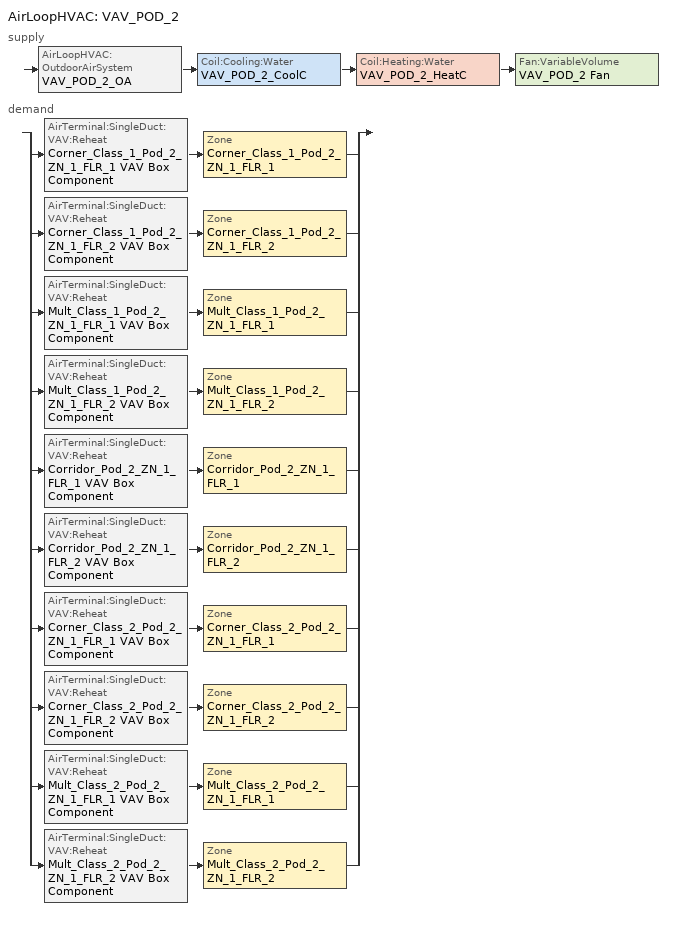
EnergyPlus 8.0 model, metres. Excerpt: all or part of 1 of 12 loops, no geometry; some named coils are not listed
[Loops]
AirLoopHVAC 'VAV_POD_2'
 supply: AirLoopHVAC:OutdoorAirSystem 'VAV_POD_2_OA' > Coil:Cooling:Water 'VAV_POD_2_CoolC' > Coil:Heating:Water 'VAV_POD_2_HeatC' > Fan:VariableVolume 'VAV_POD_2 Fan'
 demand: split
  | AirTerminal:SingleDuct:VAV:Reheat 'Corner_Class_1_Pod_2_ZN_1_FLR_1 VAV Box Component' > Zone 'Corner_Class_1_Pod_2_ZN_1_FLR_1'
  | AirTerminal:SingleDuct:VAV:Reheat 'Corner_Class_1_Pod_2_ZN_1_FLR_2 VAV Box Component' > Zone 'Corner_Class_1_Pod_2_ZN_1_FLR_2'
  | AirTerminal:SingleDuct:VAV:Reheat 'Mult_Class_1_Pod_2_ZN_1_FLR_1 VAV Box Component' > Zone 'Mult_Class_1_Pod_2_ZN_1_FLR_1'
  | AirTerminal:SingleDuct:VAV:Reheat 'Mult_Class_1_Pod_2_ZN_1_FLR_2 VAV Box Component' > Zone 'Mult_Class_1_Pod_2_ZN_1_FLR_2'
  | AirTerminal:SingleDuct:VAV:Reheat 'Corridor_Pod_2_ZN_1_FLR_1 VAV Box Component' > Zone 'Corridor_Pod_2_ZN_1_FLR_1'
  | AirTerminal:SingleDuct:VAV:Reheat 'Corridor_Pod_2_ZN_1_FLR_2 VAV Box Component' > Zone 'Corridor_Pod_2_ZN_1_FLR_2'
  | AirTerminal:SingleDuct:VAV:Reheat 'Corner_Class_2_Pod_2_ZN_1_FLR_1 VAV Box Component' > Zone 'Corner_Class_2_Pod_2_ZN_1_FLR_1'
  | AirTerminal:SingleDuct:VAV:Reheat 'Corner_Class_2_Pod_2_ZN_1_FLR_2 VAV Box Component' > Zone 'Corner_Class_2_Pod_2_ZN_1_FLR_2'
  | AirTerminal:SingleDuct:VAV:Reheat 'Mult_Class_2_Pod_2_ZN_1_FLR_1 VAV Box Component' > Zone 'Mult_Class_2_Pod_2_ZN_1_FLR_1'
  | AirTerminal:SingleDuct:VAV:Reheat 'Mult_Class_2_Pod_2_ZN_1_FLR_2 VAV Box Component' > Zone 'Mult_Class_2_Pod_2_ZN_1_FLR_2'
[Sizing:Zone] Zone Cooling Design Supply Air Temperature Input Method=SupplyAirTemperature; Zone Cooling Design Supply Air Temperature {C}=12.8; Zone Heating Design Supply Air Temperature Input Method=SupplyAirTemperature; Zone Heating Design Supply Air Temperature {C}=40; Zone Cooling Design Supply Air Humidity Ratio {kg-H2O/kg-air}=0.0085; Zone Heating Design Supply Air Humidity Ratio {kg-H2O/kg-air}=0.008; Zone Heating Sizing Factor=0; Zone Cooling Sizing Factor=0; Cooling Design Air Flow Method=DesignDay; Cooling Design Air Flow Rate {m3/s}=0; Cooling Minimum Air Flow {m3/s}=0; Cooling Minimum Air Flow Fraction=0; Heating Design Air Flow Method=DesignDay; Heating Design Air Flow Rate {m3/s}=0
Name | Design Specification Outdoor Air Object
Corner_Class_1_Pod_2_ZN_1_FLR_1 | SZ DSOA Corner_Class_1_Pod_2_ZN_1_FLR_1
Corner_Class_1_Pod_2_ZN_1_FLR_2 | SZ DSOA Corner_Class_1_Pod_2_ZN_1_FLR_2
Mult_Class_1_Pod_2_ZN_1_FLR_1 | SZ DSOA Mult_Class_1_Pod_2_ZN_1_FLR_1
Mult_Class_1_Pod_2_ZN_1_FLR_2 | SZ DSOA Mult_Class_1_Pod_2_ZN_1_FLR_2
Corridor_Pod_2_ZN_1_FLR_1 | SZ DSOA Corridor_Pod_2_ZN_1_FLR_1
Corridor_Pod_2_ZN_1_FLR_2 | SZ DSOA Corridor_Pod_2_ZN_1_FLR_2
Corner_Class_2_Pod_2_ZN_1_FLR_1 | SZ DSOA Corner_Class_2_Pod_2_ZN_1_FLR_1
Corner_Class_2_Pod_2_ZN_1_FLR_2 | SZ DSOA Corner_Class_2_Pod_2_ZN_1_FLR_2
Mult_Class_2_Pod_2_ZN_1_FLR_1 | SZ DSOA Mult_Class_2_Pod_2_ZN_1_FLR_1
Mult_Class_2_Pod_2_ZN_1_FLR_2 | SZ DSOA Mult_Class_2_Pod_2_ZN_1_FLR_2
[DesignSpecification:OutdoorAir]
Name | Outdoor Air Method | Outdoor Air Flow per Zone Floor Area {m3/s-m2} | Zone Outdoor Air Method | Outdoor Air Flow per Person {m3/s-person}
SZ DSOA Corner_Class_1_Pod_2_ZN_1_FLR_1; SZ DSOA Corner_Class_1_Pod_2_ZN_1_FLR_2; SZ DSOA Mult_Class_1_Pod_2_ZN_1_FLR_1; SZ DSOA Mult_Class_1_Pod_2_ZN_1_FLR_2; SZ DSOA Corner_Class_2_Pod_2_ZN_1_FLR_1; SZ DSOA Corner_Class_2_Pod_2_ZN_1_FLR_2; SZ DSOA Mult_Class_2_Pod_2_ZN_1_FLR_1; SZ DSOA Mult_Class_2_Pod_2_ZN_1_FLR_2 | Flow/Area | 0.00238745
SZ DSOA Corridor_Pod_2_ZN_1_FLR_1; SZ DSOA Corridor_Pod_2_ZN_1_FLR_2 | Flow/Area | 0.000304781
Design_Spec_OA_Classroom |  | 0.00238745 | Sum | 0
Design_Spec_OA_Corridor |  | 0.000304781 | Sum | 1e-08
[Sizing:System]
VAV_POD_2: Type of Load to Size On=Sensible; Design Outdoor Air Flow Rate {m3/s}=8.65813; Minimum System Air Flow Ratio=0.3; Preheat Design Temperature {C}=7; Preheat Design Humidity Ratio {kgWater/kgDryAir}=0.008; Precool Design Temperature {C}=12.8; Precool Design Humidity Ratio {kgWater/kgDryAir}=0.008; Central Cooling Design Supply Air Temperature {C}=12.8; Central Heating Design Supply Air Temperature {C}=12.8; Sizing Option=Coincident; 100% Outdoor Air in Cooling=No; 100% Outdoor Air in Heating=No; Central Cooling Design Supply Air Humidity Ratio {kg-H2O/kg-Air}=0.0085; Central Heating Design Supply Air Humidity Ratio {kgWater/kgDryAir}=0.008; Cooling Design Air Flow Method=DesignDay; Cooling Design Air Flow Rate {m3/s}=0; Heating Design Air Flow Method=DesignDay; Heating Design Air Flow Rate {m3/s}=0; System Outdoor Air Method=ZoneSum
[ZoneControl:Thermostat] Control Type Schedule=Dual Zone Control Type Sched
Name | Zone or ZoneList | Control 1
Corner_Class_1_Pod_2_ZN_1_FLR_1 Thermostat | Corner_Class_1_Pod_2_ZN_1_FLR_1 | Corner_Class_1_Pod_2_ZN_1_FLR_1 DualSPSched
Corner_Class_1_Pod_2_ZN_1_FLR_2 Thermostat | Corner_Class_1_Pod_2_ZN_1_FLR_2 | Corner_Class_1_Pod_2_ZN_1_FLR_2 DualSPSched
Mult_Class_1_Pod_2_ZN_1_FLR_1 Thermostat | Mult_Class_1_Pod_2_ZN_1_FLR_1 | Mult_Class_1_Pod_2_ZN_1_FLR_1 DualSPSched
Mult_Class_1_Pod_2_ZN_1_FLR_2 Thermostat | Mult_Class_1_Pod_2_ZN_1_FLR_2 | Mult_Class_1_Pod_2_ZN_1_FLR_2 DualSPSched
Corridor_Pod_2_ZN_1_FLR_1 Thermostat | Corridor_Pod_2_ZN_1_FLR_1 | Corridor_Pod_2_ZN_1_FLR_1 DualSPSched
Corridor_Pod_2_ZN_1_FLR_2 Thermostat | Corridor_Pod_2_ZN_1_FLR_2 | Corridor_Pod_2_ZN_1_FLR_2 DualSPSched
Corner_Class_2_Pod_2_ZN_1_FLR_1 Thermostat | Corner_Class_2_Pod_2_ZN_1_FLR_1 | Corner_Class_2_Pod_2_ZN_1_FLR_1 DualSPSched
Corner_Class_2_Pod_2_ZN_1_FLR_2 Thermostat | Corner_Class_2_Pod_2_ZN_1_FLR_2 | Corner_Class_2_Pod_2_ZN_1_FLR_2 DualSPSched
Mult_Class_2_Pod_2_ZN_1_FLR_1 Thermostat | Mult_Class_2_Pod_2_ZN_1_FLR_1 | Mult_Class_2_Pod_2_ZN_1_FLR_1 DualSPSched
Mult_Class_2_Pod_2_ZN_1_FLR_2 Thermostat | Mult_Class_2_Pod_2_ZN_1_FLR_2 | Mult_Class_2_Pod_2_ZN_1_FLR_2 DualSPSched
[ThermostatSetpoint:DualSetpoint] Heating Setpoint Temperature Schedule=HTGSETP_SCH_YES_OPTIMUM; Cooling Setpoint Temperature Schedule=CLGSETP_SCH_NO_SETBACK
Corner_Class_1_Pod_2_ZN_1_FLR_1 DualSPSched; Corner_Class_1_Pod_2_ZN_1_FLR_2 DualSPSched; Mult_Class_1_Pod_2_ZN_1_FLR_1 DualSPSched; Mult_Class_1_Pod_2_ZN_1_FLR_2 DualSPSched; Corridor_Pod_2_ZN_1_FLR_1 DualSPSched; Corridor_Pod_2_ZN_1_FLR_2 DualSPSched; Corner_Class_2_Pod_2_ZN_1_FLR_1 DualSPSched; Corner_Class_2_Pod_2_ZN_1_FLR_2 DualSPSched; Mult_Class_2_Pod_2_ZN_1_FLR_1 DualSPSched; Mult_Class_2_Pod_2_ZN_1_FLR_2 DualSPSched
[AirTerminal:SingleDuct:VAV:Reheat] Availability Schedule=ALWAYS_ON; Maximum Air Flow Rate {m3/s}=AUTOSIZE; Zone Minimum Air Flow Input Method=Constant; Maximum Hot Water or Steam Flow Rate {m3/s}=AUTOSIZE; Minimum Hot Water or Steam Flow Rate {m3/s}=0; Convergence Tolerance=0.001; Damper Heating Action=REVERSE; Maximum Flow Fraction During Reheat=0.5; Maximum Reheat Air Temperature {C}=40
Name | Constant Minimum Air Flow Fraction | Reheat Coil
Corner_Class_1_Pod_2_ZN_1_FLR_1 VAV Box Component | 0.7 | Corner_Class_1_Pod_2_ZN_1_FLR_1 VAV Box Reheat Coil
Corner_Class_1_Pod_2_ZN_1_FLR_2 VAV Box Component | 0.7 | Corner_Class_1_Pod_2_ZN_1_FLR_2 VAV Box Reheat Coil
Mult_Class_1_Pod_2_ZN_1_FLR_1 VAV Box Component | 0.914531 | Mult_Class_1_Pod_2_ZN_1_FLR_1 VAV Box Reheat Coil
Mult_Class_1_Pod_2_ZN_1_FLR_2 VAV Box Component | 0.7 | Mult_Class_1_Pod_2_ZN_1_FLR_2 VAV Box Reheat Coil
Corridor_Pod_2_ZN_1_FLR_1 VAV Box Component | 0.238151 | Corridor_Pod_2_ZN_1_FLR_1 VAV Box Reheat Coil
Corridor_Pod_2_ZN_1_FLR_2 VAV Box Component | 0.2 | Corridor_Pod_2_ZN_1_FLR_2 VAV Box Reheat Coil
Corner_Class_2_Pod_2_ZN_1_FLR_1 VAV Box Component | 0.7 | Corner_Class_2_Pod_2_ZN_1_FLR_1 VAV Box Reheat Coil
Corner_Class_2_Pod_2_ZN_1_FLR_2 VAV Box Component | 0.7 | Corner_Class_2_Pod_2_ZN_1_FLR_2 VAV Box Reheat Coil
Mult_Class_2_Pod_2_ZN_1_FLR_1 VAV Box Component | 1 | Mult_Class_2_Pod_2_ZN_1_FLR_1 VAV Box Reheat Coil
Mult_Class_2_Pod_2_ZN_1_FLR_2 VAV Box Component | 0.7 | Mult_Class_2_Pod_2_ZN_1_FLR_2 VAV Box Reheat Coil
[Zone equipment]
Corner_Class_1_Pod_2_ZN_1_FLR_1: Corner_Class_1_Pod_2_ZN_1_FLR_1 VAV Box Component
Corner_Class_1_Pod_2_ZN_1_FLR_2: Corner_Class_1_Pod_2_ZN_1_FLR_2 VAV Box Component
Mult_Class_1_Pod_2_ZN_1_FLR_1: Mult_Class_1_Pod_2_ZN_1_FLR_1 VAV Box Component
Mult_Class_1_Pod_2_ZN_1_FLR_2: Mult_Class_1_Pod_2_ZN_1_FLR_2 VAV Box Component
Corridor_Pod_2_ZN_1_FLR_1: Corridor_Pod_2_ZN_1_FLR_1 VAV Box Component
Corridor_Pod_2_ZN_1_FLR_2: Corridor_Pod_2_ZN_1_FLR_2 VAV Box Component
Corner_Class_2_Pod_2_ZN_1_FLR_1: Corner_Class_2_Pod_2_ZN_1_FLR_1 VAV Box Component
Corner_Class_2_Pod_2_ZN_1_FLR_2: Corner_Class_2_Pod_2_ZN_1_FLR_2 VAV Box Component
Mult_Class_2_Pod_2_ZN_1_FLR_1: Mult_Class_2_Pod_2_ZN_1_FLR_1 VAV Box Component
Mult_Class_2_Pod_2_ZN_1_FLR_2: Mult_Class_2_Pod_2_ZN_1_FLR_2 VAV Box Component
[Fan:VariableVolume]
VAV_POD_2 Fan: Availability Schedule=HVACOperationSchd; Fan Efficiency=0.6084; Pressure Rise {Pa}=1389.42; Maximum Flow Rate {m3/s}=AUTOSIZE; Fan Power Minimum Flow Rate Input Method=Fraction; Fan Power Minimum Flow Fraction=0.25; Motor Efficiency=0.936; Motor In Airstream Fraction=1; Fan Power Coefficient 1=0.0408; Fan Power Coefficient 2=0.088; Fan Power Coefficient 3=-0.0729; Fan Power Coefficient 4=0.9437; Fan Power Coefficient 5=0
[Coil:Cooling:Water]
VAV_POD_2_CoolC: Availability Schedule=ALWAYS_ON; Design Water Flow Rate {m3/s}=AUTOSIZE; Design Air Flow Rate {m3/s}=AUTOSIZE; Design Inlet Water Temperature {C}=AUTOSIZE; Design Inlet Air Temperature {C}=AUTOSIZE; Design Outlet Air Temperature {C}=AUTOSIZE; Design Inlet Air Humidity Ratio {kgWater/kgDryAir}=AUTOSIZE; Design Outlet Air Humidity Ratio {kgWater/kgDryAir}=AUTOSIZE; Type of Analysis=SimpleAnalysis; Heat Exchanger Configuration=CrossFlow
[Coil:Heating:Water]
VAV_POD_2_HeatC: Availability Schedule=ALWAYS_ON; U-Factor Times Area Value {W/K}=AUTOSIZE; Maximum Water Flow Rate {m3/s}=AUTOSIZE; Performance Input Method=UFactorTimesAreaAndDesignWaterFlowRate; Rated Capacity {W}=AUTOSIZE; Rated Inlet Water Temperature {C}=82.2; Rated Inlet Air Temperature {C}=12.8; Rated Outlet Water Temperature {C}=71.1; Rated Outlet Air Temperature {C}=40
[Controller:WaterCoil] Control Variable=Temperature; Actuator Variable=Flow; Maximum Actuated Flow {m3/s}=AUTOSIZE; Minimum Actuated Flow {m3/s}=0
Name | Action | Controller Convergence Tolerance {deltaC}
VAV_POD_2_CoolC_Controller | Reverse
VAV_POD_2_HeatC_Controller | Normal | 0.0001
[Controller:OutdoorAir]
VAV_POD_2_OA_Controller: Minimum Outdoor Air Flow Rate {m3/s}=AUTOSIZE; Maximum Outdoor Air Flow Rate {m3/s}=AUTOSIZE; Economizer Control Type,             !- Economizer Control Typ=DifferentialEnthalpy; Economizer Control Action Type=ModulateFlow; Minimum Limit Type=FixedMinimum; Minimum Outdoor Air Schedule=MinOA_MotorizedDamper_Sched; Heat Recovery Bypass Control Type=BypassWhenOAFlowGreaterThanMinimum
[AirLoopHVAC]
VAV_POD_2: Design Supply Air Flow Rate {m3/s}=AUTOSIZE
[SetpointManager:Scheduled]
VAV_POD_2 SAT setpoint: Control Variable=Temperature; Schedule=VAV-Supply-Air-Temp-Sch; Setpoint Node or NodeList=VAV_POD_2 Supply Equipment Outlet Node
[SetpointManager:MixedAir] Control Variable=Temperature
Name | Setpoint Node or NodeList
VAV_POD_2_CoolC SAT Manager | VAV_POD_2_CoolC-VAV_POD_2_HeatCNode
VAV_POD_2_HeatC SAT Manager | VAV_POD_2_HeatC-VAV_POD_2 FanNode
VAV_POD_2_OAMixed Air Temp Manager | VAV_POD_2_OA-VAV_POD_2_CoolCNode
[SetpointManager:OutdoorAirPretreat]
VAV_Pod_2 Heat Exhchanger Supply Air Temp Manager: Control Variable=Temperature; Minimum Setpoint Temperature {C}=-99; Maximum Setpoint Temperature {C}=99; Minimum Setpoint Humidity Ratio {kgWater/kgDryAir}=0.00001; Maximum Setpoint Humidity Ratio {kgWater/kgDryAir}=1; Setpoint Node or NodeList=VAV_Pod_2 Heat Recovery Outlet Node
[HeatExchanger:AirToAir:SensibleAndLatent]
VAV_Pod_2 OA Heat Recovery: Availability Schedule=Always_On; Nominal Supply Air Flow Rate {m3/s}=AUTOSIZE; Sensible Effectiveness at 100% Heating Air Flow=0.7; Latent Effectiveness at 100% Heating Air Flow=0.6; Sensible Effectiveness at 75% Heating Air Flow=0.7; Latent Effectiveness at 75% Heating Air Flow=0.6; Sensible Effectiveness at 100% Cooling Air Flow=0.75; Latent Effectiveness at 100% Cooling Air Flow=0.6; Sensible Effectiveness at 75% Cooling Air Flow=0.75; Latent Effectiveness at 75% Cooling Air Flow=0.6; Nominal Electric Power {W}=6262.21; Supply Air Outlet Temperature Control=Yes; Heat Exchanger Type=Rotary; Frost Control Type=ExhaustOnly; Threshold Temperature {C}=-23.3; Initial Defrost Time Fraction=0.167; Rate of Defrost Time Fraction Increase {1/K}=1.44
[Controller:MechanicalVentilation]
VAV_POD_2_MultiZone: ALWAYS_ON, No, VentilationRateProcedure, Corner_Class_1_Pod_2_ZN_1_FLR_1, Design_Spec_OA_Classroom, Design_Spec_ZAD_1, Corner_Class_1_Pod_2_ZN_1_FLR_2, Design_Spec_OA_Classroom, Design_Spec_ZAD_1, Mult_Class_1_Pod_2_ZN_1_FLR_1, Design_Spec_OA_Classroom, Design_Spec_ZAD_1, Mult_Class_1_Pod_2_ZN_1_FLR_2, Design_Spec_OA_Classroom, Design_Spec_ZAD_1, Corridor_Pod_2_ZN_1_FLR_1, Design_Spec_OA_Corridor, Design_Spec_ZAD_1, Corridor_Pod_2_ZN_1_FLR_2, Design_Spec_OA_Corridor, Design_Spec_ZAD_1, Corner_Class_2_Pod_2_ZN_1_FLR_1, Design_Spec_OA_Classroom, Design_Spec_ZAD_1, Corner_Class_2_Pod_2_ZN_1_FLR_2, Design_Spec_OA_Classroom, Design_Spec_ZAD_1, Mult_Class_2_Pod_2_ZN_1_FLR_1, Design_Spec_OA_Classroom, Design_Spec_ZAD_1, Mult_Class_2_Pod_2_ZN_1_FLR_2, Design_Spec_OA_Classroom, Design_Spec_ZAD_1
[DesignSpecification:ZoneAirDistribution]
Design_Spec_ZAD_1: Zone Air Distribution Effectiveness in Cooling Mode 1=1; Zone Air Distribution Effectiveness in Heating Mode 1=1
[EnergyManagementSystem:Program]
SetBoilerPar: SET CapRated =  1047353.09; SET EtRated =  0.8125; SET CapRated = (CapRated *3.412)/1000; SET SkinLossRate = 0.02; SET BoilerType = 2; IF BoilerType  == 1; IF CapRated >10000; SET PLRx = 0.2; ELSEIF CapRated >5000; SET PLRx = 0.25; ELSEIF CapRated >1000; SET PLRx = 0.33; ELSE; SET BoilerType = 2; SET PLRx = 0.2; ENDIF; ELSE; SET PLRx = 0.2; ENDIF; IF BoilerType == 1; SET CurveX = 0.975 + 0.305 * PLRx - 0.527 * (PLRx^2) + 0.249 * (PLRx^3); ELSE; SET CurveX = 0.907 + 0.320 * PLRx - 0.420 * (PLRx^2) + 0.193 * (PLRx^3); ENDIF; SET LoadX = CapRated * PLRx; SET Etx = CurveX * EtRated; SET InputEx = LoadX/Etx; SET SkinEx = CapRated * SkinLossRate; SET Ecx = (LoadX + SkinEx)/InputEx
SetBoilerCurve: IF BoilerPLR >= PLRx; IF BoilerType == 1; SET BoilerCurve = 0.975 + 0.305*BoilerPLR - 0.527*(BoilerPLR^2) + 0.249*(BoilerPLR^3); ELSE; SET BoilerCurve = 0.907 + 0.320*BoilerPLR - 0.420*(BoilerPLR^2) + 0.193*(BoilerPLR^3); ENDIF; ELSE; IF BoilerPLR == 0; SET BoilerCurve = NULL; ELSE; IF BoilerPLR <0.05; SET BoilerCurve = (0.05/(0.05 + SkinLossRate)) * (Ecx/EtRated); ELSE; SET BoilerCurve = (BoilerPLR/(BoilerPLR + SkinLossRate)) * (Ecx/EtRated); ENDIF; ENDIF; ENDIF
PSZ_AC_5_9_OPTIMUM_START_DETERMINATION_EMS_Program: SET PSZ_AC_5_9_fan_size_volume = PSZ_AC_5_9_fan_size_mass / 1.225; IF PSZ_AC_5_9_fan_size_volume > 4.719474; SET CLGSETP_SCH_PSZ_AC_5_9_Actuator = CLGSETP_SCH_YES_OPTIMUM_ORIGINAL_SENSOR; SET HTGSETP_SCH_PSZ_AC_5_9_Actuator = HTGSETP_SCH_YES_OPTIMUM_ORIGINAL_SENSOR; Else; SET CLGSETP_SCH_PSZ_AC_5_9_Actuator = NULL; SET HTGSETP_SCH_PSZ_AC_5_9_Actuator = NULL; ENDIF
PSZ_AC_4_8_OPTIMUM_START_DETERMINATION_EMS_Program: SET PSZ_AC_4_8_fan_size_volume = PSZ_AC_4_8_fan_size_mass / 1.225; IF PSZ_AC_4_8_fan_size_volume > 4.719474; SET CLGSETP_SCH_PSZ_AC_4_8_Actuator = CLGSETP_SCH_YES_OPTIMUM_ORIGINAL_SENSOR; SET HTGSETP_SCH_PSZ_AC_4_8_Actuator = HTGSETP_SCH_YES_OPTIMUM_ORIGINAL_SENSOR; Else; SET CLGSETP_SCH_PSZ_AC_4_8_Actuator = NULL; SET HTGSETP_SCH_PSZ_AC_4_8_Actuator = NULL; ENDIF
PSZ_AC_3_7_OPTIMUM_START_DETERMINATION_EMS_Program: SET PSZ_AC_3_7_fan_size_volume = PSZ_AC_3_7_fan_size_mass / 1.225; IF PSZ_AC_3_7_fan_size_volume > 4.719474; SET CLGSETP_SCH_PSZ_AC_3_7_Actuator = CLGSETP_SCH_YES_OPTIMUM_ORIGINAL_SENSOR; SET HTGSETP_SCH_PSZ_AC_3_7_Actuator = HTGSETP_SCH_YES_OPTIMUM_ORIGINAL_SENSOR; Else; SET CLGSETP_SCH_PSZ_AC_3_7_Actuator = NULL; SET HTGSETP_SCH_PSZ_AC_3_7_Actuator = NULL; ENDIF
PSZ_AC_2_6_OPTIMUM_START_DETERMINATION_EMS_Program: SET PSZ_AC_2_6_fan_size_volume = PSZ_AC_2_6_fan_size_mass / 1.225; IF PSZ_AC_2_6_fan_size_volume > 4.719474; SET CLGSETP_SCH_PSZ_AC_2_6_Actuator = CLGSETP_SCH_YES_OPTIMUM_ORIGINAL_SENSOR; SET HTGSETP_SCH_PSZ_AC_2_6_Actuator = HTGSETP_SCH_YES_OPTIMUM_ORIGINAL_SENSOR; Else; SET CLGSETP_SCH_PSZ_AC_2_6_Actuator = NULL; SET HTGSETP_SCH_PSZ_AC_2_6_Actuator = NULL; ENDIF
PSZ_AC_1_5_OPTIMUM_START_DETERMINATION_EMS_Program: SET PSZ_AC_1_5_fan_size_volume = PSZ_AC_1_5_fan_size_mass / 1.225; IF PSZ_AC_1_5_fan_size_volume > 4.719474; SET CLGSETP_SCH_PSZ_AC_1_5_Actuator = CLGSETP_SCH_YES_OPTIMUM_ORIGINAL_SENSOR; SET HTGSETP_SCH_PSZ_AC_1_5_Actuator = HTGSETP_SCH_YES_OPTIMUM_ORIGINAL_SENSOR; Else; SET CLGSETP_SCH_PSZ_AC_1_5_Actuator = NULL; SET HTGSETP_SCH_PSZ_AC_1_5_Actuator = NULL; ENDIF
[EnergyManagementSystem:ProgramCallingManager]
Transformer_Load_Prog_Manager: AfterPredictorAfterHVACManagers; Transformer_Load_Prog
PSZ1_5_Set_Number_of_Stages_CallingManager: BeginNewEnvironment; PSZ1_5_Set_Number_of_Stages
PSZ1_5_ECO_Manager: InsideHVACSystemIterationLoop; PSZ1_5_Economizer_CTRL_Prog
PSZ1_5_Fan_Parameter_manager: BeginNewEnvironment; PSZ1_5_Set_Fan_Par
PSZ1_5_Fan_Main_Manager: BeginTimestepBeforePredictor; PSZ1_5_Fan_Control
PSZ2_6_Set_Number_of_Stages_CallingManager: BeginNewEnvironment; PSZ2_6_Set_Number_of_Stages
PSZ2_6_ECO_Manager: InsideHVACSystemIterationLoop; PSZ2_6_Economizer_CTRL_Prog
PSZ2_6_Fan_Parameter_manager: BeginNewEnvironment; PSZ2_6_Set_Fan_Par
PSZ2_6_Fan_Main_Manager: BeginTimestepBeforePredictor; PSZ2_6_Fan_Control
PSZ3_7_Set_Number_of_Stages_CallingManager: BeginNewEnvironment; PSZ3_7_Set_Number_of_Stages
PSZ3_7_ECO_Manager: InsideHVACSystemIterationLoop; PSZ3_7_Economizer_CTRL_Prog
PSZ3_7_Fan_Parameter_manager: BeginNewEnvironment; PSZ3_7_Set_Fan_Par
PSZ3_7_Fan_Main_Manager: BeginTimestepBeforePredictor; PSZ3_7_Fan_Control
PSZ4_8_Set_Number_of_Stages_CallingManager: BeginNewEnvironment; PSZ4_8_Set_Number_of_Stages
PSZ4_8_ECO_Manager: InsideHVACSystemIterationLoop; PSZ4_8_Economizer_CTRL_Prog
PSZ4_8_Fan_Parameter_manager: BeginNewEnvironment; PSZ4_8_Set_Fan_Par
PSZ4_8_Fan_Main_Manager: BeginTimestepBeforePredictor; PSZ4_8_Fan_Control
PSZ5_9_Set_Number_of_Stages_CallingManager: BeginNewEnvironment; PSZ5_9_Set_Number_of_Stages
[Schedule:Compact]
ALWAYS_ON: Through: 12/31, For: AllDays, Until: 24:00, 1
Dual Zone Control Type Sched: Through: 12/31, For: AllDays, Until: 24:00, 4
VAV-Supply-Air-Temp-Sch: Through: 12/31, For: AllDays, Until: 24:00, 12.8
HVACOperationSchd: Through: 12/31, For: Weekdays SummerDesignDay WinterDesignDay, Until: 07:00, 0, Until: 21:00, 1, Until: 24:00, 0, For: WeekEnds Holidays AllOtherDays, Until: 24:00, 0
HTGSETP_SCH_YES_OPTIMUM: Through: 12/31, For: SummerDesignDay, Until: 24:00, 15.6, For: WinterDesignDay, Until: 24:00, 21, For: Weekdays, Until: 06:00, 15.6, Until: 07:00, 17.8, Until: 08:00, 20, Until: 21:00, 21, Until: 24:00, 15.6, For: WeekEnds Holidays AllOtherDays, Until: 24:00, 15.6
CLGSETP_SCH_NO_SETBACK: Through: 12/31, For: SummerDesignDay, Until: 24:00, 24, For: WinterDesignDay, Until: 24:00, 29.44, For: Weekdays, Until: 06:00, 24, Until: 07:00, 24, Until: 08:00, 24, Until: 21:00, 24, Until: 24:00, 24, For: WeekEnds Holidays AllOtherDays, Until: 24:00, 24
MinOA_MotorizedDamper_Sched: Through: 12/31, For: Weekdays SummerDesignDay WinterDesignDay, Until: 08:00, 0, Until: 21:00, 1, Until: 24:00, 0, For: WeekEnds Holidays AllOtherDays, Until: 24:00, 0
